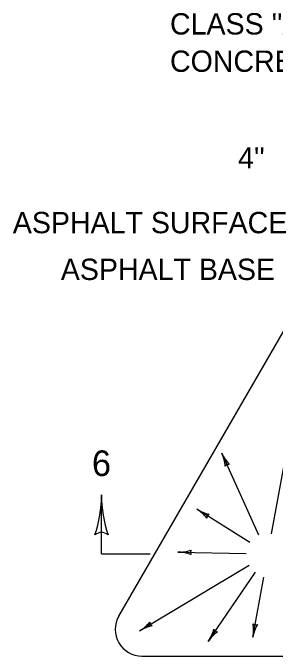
# Model space of a CAD drawing. Extents: x 1000 to 1036.3, y 1000 to 1022.
# Drawn here: x 1025.65 to 1028.1, y 1006.59 to 1012.62 of the extents above; entities that cross this region are included whole.
import ezdxf

# ---------------------------------------------------------------- set-up
doc = ezdxf.new("R2010")
doc.units = 0
doc.layers.add('Level 1', color=7, linetype='Continuous')

msp = doc.modelspace()

# ---------------------------------------------------------------- linework, layer by layer
at = {"layer": 'Level 1'}
for p, q in [((1026.6402, 1006.9681), (1028.3122, 1009.8641)), ((1028.0713, 1007.7398), (1028.4397, 1009.7753)), ((1027.9519, 1007.7272), (1027.6041, 1008.4954)), ((1026.4774, 1007.5523), (1026.4774, 1008.1041)), ((1027.868, 1007.6581), (1027.3703, 1007.9721)), ((1027.193, 1007.5685), (1027.8329, 1007.5555)), ((1026.4774, 1007.5523), (1026.9321, 1007.5523)), ((1026.8345, 1006.8298), (1027.8596, 1007.4448)), ((1027.477, 1006.7302), (1027.9197, 1007.3803)), ((1027.8958, 1006.77), (1027.9976, 1007.3324)), ((1026.8565, 1006.5931), (1029.1595, 1006.5931))]:
    msp.add_line(p, q, dxfattribs=at)
for centre, radius, start, end in [((1027.9599, 1008.6566), 0.3906, 204.35163, 204.36385), ((1027.9599, 1008.6566), 0.3906, 204.36385, 223.03264), ((1027.2482, 1008.3343), 0.3906, 5.71101, 24.35774), ((1027.6653, 1008.3601), 0.0312, 73.13845, 155.25514), ((1025.3055, 1008.1041), 1.1719, 341.34716, 359.99389), ((1027.6493, 1008.1041), 1.1719, 179.98778, 180), ((1027.6493, 1008.1041), 1.1719, 180, 198.66878), ((1027.5788, 1008.3025), 0.3906, 237.75143, 256.42021), ((1027.5788, 1008.3025), 0.3906, 237.7392, 237.75143), ((1027.1619, 1007.6417), 0.3906, 39.09858, 57.74531), ((1027.4959, 1007.8928), 0.0312, 106.52602, 188.64272), ((1026.4773, 1007.6585), 0.0938, 48.7746, 130.89129), ((1027.2009, 1007.959), 0.3906, 268.82649, 268.83872), ((1027.2009, 1007.959), 0.3906, 268.83872, 287.5075), ((1027.1851, 1007.178), 0.3906, 70.18588, 88.83261), ((1027.3415, 1007.5654), 0.0312, 137.61332, 219.73001), ((1026.8567, 1006.8433), 0.25, 150.00029, 270), ((1026.6335, 1007.1648), 0.3906, 300.95988, 319.62866), ((1026.9619, 1006.9062), 0.0312, 169.73448, 251.85117), ((1027.5115, 1006.8396), 0.3906, 349.74298, 8.41176), ((1027.9223, 1006.9162), 0.0312, 218.51757, 300.63427), ((1027.0355, 1006.4949), 0.3906, 102.30704, 120.95377), ((1027.1541, 1006.95), 0.3906, 325.75184, 344.42063), ((1027.5606, 1006.8529), 0.0312, 194.52644, 276.64314), ((1028.2802, 1006.7004), 0.3906, 151.09013, 169.73686), ((1026.6335, 1007.1648), 0.3906, 300.94766, 300.95988), ((1027.7999, 1006.5103), 0.3906, 127.099, 145.74573), ((1027.1541, 1006.95), 0.3906, 325.73962, 325.75184), ((1027.5115, 1006.8396), 0.3906, 349.73075, 349.74298)]:
    msp.add_arc(centre, radius, start, end, dxfattribs=at)

# ---------------------------------------------------------------- texts
for s, height, p in [("CLASS ''A''", 0.2, (1027.1194, 1012.4216)), ('CONCRETE', 0.2, (1027.1194, 1012.0716)), ("4''", 0.2, (1027.7566, 1011.1653)), ('ASPHALT SURFACE', 0.2, (1025.6472, 1010.5582)), ('ASPHALT BASE', 0.2, (1026.0966, 1010.1198)), ('6', 0.24, (1026.3884, 1008.2819))]:
    msp.add_text(s, height=height, dxfattribs=at).set_placement(p)

doc.saveas('drawing.dxf')
